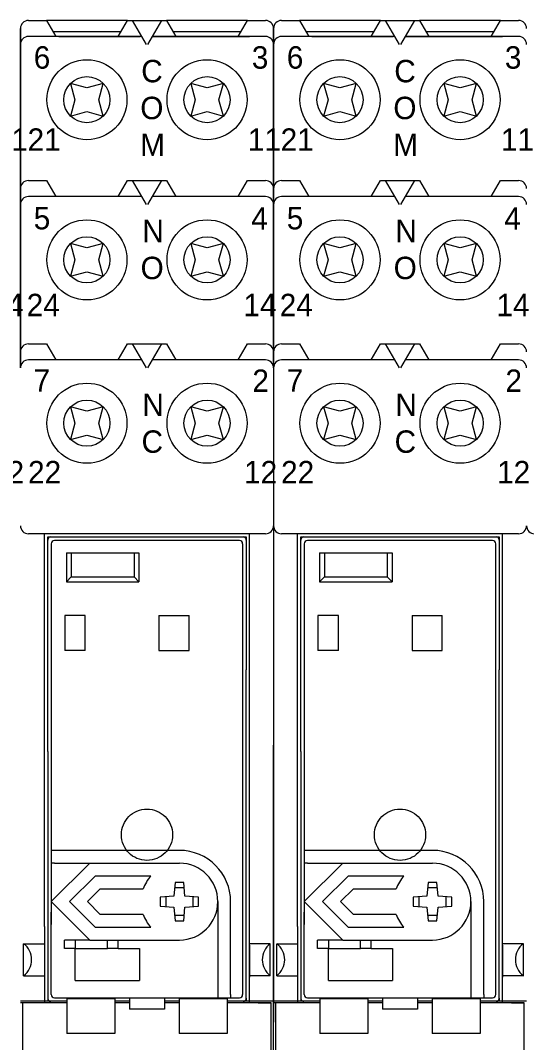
# Model space of a CAD drawing. Header units: millimetres. Extents: x -6000 to 26000, y -6000 to 26000.
# Drawn here: x 93.24 to 97.63, y -4977.31 to -4968.43 of the extents above; entities that cross this region are included whole.
import ezdxf

# ---------------------------------------------------------------- set-up
doc = ezdxf.new("R2010")
doc.units = ezdxf.units.MM
doc.header["$MEASUREMENT"] = 0
doc.linetypes.add('HIDDEN2', pattern=[2.38125, 1.5875, -0.79375])
doc.layers.add('Чертеж и Рисунок_Ном._пера__1', color=7, linetype='Continuous', lineweight=15)
doc.layers.add('Чертеж и Рисунок_Ном._пера__7', color=7, linetype='Continuous', lineweight=15)
doc.styles.add('СГЕНЕРИР_СТИЛЬ_2', font='')
doc.styles.get('СГЕНЕРИР_СТИЛЬ_2').set_extended_font_data('Arial')

msp = doc.modelspace()

# ---------------------------------------------------------------- linework, layer by layer
at = {"layer": 'Чертеж и Рисунок_Ном._пера__7', "color": 7, "linetype": 'Continuous', "lineweight": 15}
for p, q in [((93.2354, -4968.6409), (93.2354, -4968.5018)), ((93.2354, -4968.5018), (93.2354, -4968.6409)), ((93.305, -4968.4323), (93.4612, -4968.4323)), ((94.1643, -4968.4323), (93.4612, -4968.4323)), ((93.4612, -4968.4323), (93.5415, -4968.5714)), ((94.084, -4968.5714), (94.1643, -4968.4323)), ((94.1643, -4968.4323), (94.2091, -4968.4323)), ((94.1872, -4968.4323), (94.4815, -4968.4323)), ((94.2895, -4968.5714), (94.2091, -4968.4323)), ((94.3296, -4968.6409), (94.2091, -4968.4323)), ((94.2091, -4968.4323), (94.4595, -4968.4323)), ((94.4595, -4968.4323), (94.3391, -4968.6409)), ((94.4595, -4968.4323), (94.5044, -4968.4323)), ((95.2075, -4968.4323), (94.5044, -4968.4323)), ((94.5044, -4968.4323), (94.5847, -4968.5714)), ((95.1272, -4968.5714), (95.2075, -4968.4323)), ((95.2075, -4968.4323), (95.3637, -4968.4323)), ((95.4332, -4968.6409), (95.4332, -4968.5018)), ((95.4332, -4968.5018), (95.4332, -4968.6409)), ((95.5028, -4968.4323), (95.6589, -4968.4323)), ((96.362, -4968.4323), (95.6589, -4968.4323)), ((95.6589, -4968.4323), (95.7392, -4968.5714)), ((96.2817, -4968.5714), (96.362, -4968.4323)), ((96.362, -4968.4323), (96.4069, -4968.4323)), ((96.385, -4968.4323), (96.6792, -4968.4323)), ((96.4872, -4968.5714), (96.4069, -4968.4323)), ((96.5274, -4968.6409), (96.4069, -4968.4323)), ((96.4069, -4968.4323), (96.6573, -4968.4323)), ((96.6573, -4968.4323), (96.5368, -4968.6409)), ((96.6573, -4968.4323), (96.7022, -4968.4323)), ((97.4053, -4968.4323), (96.7022, -4968.4323)), ((96.7022, -4968.4323), (96.7825, -4968.5714)), ((97.325, -4968.5714), (97.4053, -4968.4323)), ((97.4053, -4968.4323), (97.5615, -4968.4323)), ((94.2895, -4968.5714), (93.305, -4968.5714)), ((93.5174, -4968.5296), (94.108, -4968.5296)), ((93.5693, -4968.5714), (94.2742, -4968.5714)), ((94.3792, -4968.5714), (95.2246, -4968.5714)), ((95.3637, -4968.5714), (94.3792, -4968.5714)), ((94.3944, -4968.5714), (95.2246, -4968.5714)), ((94.5606, -4968.5296), (95.1513, -4968.5296)), ((96.4872, -4968.5714), (95.5028, -4968.5714)), ((95.7151, -4968.5296), (96.3058, -4968.5296)), ((95.7671, -4968.5714), (96.472, -4968.5714)), ((96.577, -4968.5714), (97.4224, -4968.5714)), ((97.5615, -4968.5714), (96.577, -4968.5714)), ((96.5922, -4968.5714), (97.4224, -4968.5714)), ((96.7584, -4968.5296), (97.3491, -4968.5296)), ((93.2354, -4969.8928), (93.2354, -4968.6409)), ((93.2354, -4968.6409), (93.2354, -4969.8928)), ((95.4332, -4968.6409), (95.4332, -4974.7264)), ((95.4332, -4969.8928), (95.4332, -4968.6409)), ((95.4332, -4968.6409), (95.4332, -4974.7264)), ((95.4332, -4968.6409), (95.4332, -4969.8928)), ((93.6711, -4968.9792), (93.709, -4969.1208)), ((93.8127, -4969.0171), (93.6711, -4968.9792)), ((93.9543, -4968.9792), (93.8127, -4969.0171)), ((93.9164, -4969.1208), (93.9543, -4968.9792)), ((94.856, -4969.0171), (94.7143, -4968.9792)), ((94.7143, -4968.9792), (94.7523, -4969.1208)), ((94.9976, -4968.9792), (94.856, -4969.0171)), ((94.9596, -4969.1208), (94.9976, -4968.9792)), ((95.8688, -4968.9792), (95.9068, -4969.1208)), ((96.0105, -4969.0171), (95.8688, -4968.9792)), ((96.1521, -4968.9792), (96.0105, -4969.0171)), ((96.1142, -4969.1208), (96.1521, -4968.9792)), ((97.0537, -4969.0171), (96.9121, -4968.9792)), ((96.9121, -4968.9792), (96.9501, -4969.1208)), ((97.1954, -4968.9792), (97.0537, -4969.0171)), ((97.1574, -4969.1208), (97.1954, -4968.9792)), ((93.709, -4969.1208), (93.6711, -4969.2624)), ((93.9543, -4969.2624), (93.9164, -4969.1208)), ((94.7523, -4969.1208), (94.7143, -4969.2624)), ((94.9976, -4969.2624), (94.9596, -4969.1208)), ((95.9068, -4969.1208), (95.8688, -4969.2624)), ((96.1521, -4969.2624), (96.1142, -4969.1208)), ((96.9501, -4969.1208), (96.9121, -4969.2624)), ((97.1954, -4969.2624), (97.1574, -4969.1208)), ((93.6711, -4969.2624), (93.8127, -4969.2245)), ((93.8127, -4969.2245), (93.9543, -4969.2624)), ((94.7143, -4969.2624), (94.856, -4969.2245)), ((94.856, -4969.2245), (94.9976, -4969.2624)), ((95.8688, -4969.2624), (96.0105, -4969.2245)), ((96.0105, -4969.2245), (96.1521, -4969.2624)), ((96.9121, -4969.2624), (97.0537, -4969.2245)), ((97.0537, -4969.2245), (97.1954, -4969.2624)), ((93.305, -4969.8233), (93.4612, -4969.8233)), ((93.4612, -4969.8233), (93.5415, -4969.9624)), ((94.084, -4969.9624), (94.1643, -4969.8233)), ((94.1643, -4969.8233), (94.2091, -4969.8233)), ((94.3296, -4970.0319), (94.2091, -4969.8233)), ((94.2091, -4969.8233), (94.4595, -4969.8233)), ((94.4595, -4969.8233), (94.3391, -4970.0319)), ((94.4595, -4969.8233), (94.5044, -4969.8233)), ((94.5044, -4969.8233), (94.5847, -4969.9624)), ((95.1272, -4969.9624), (95.2075, -4969.8233)), ((95.2075, -4969.8233), (95.3637, -4969.8233)), ((95.5028, -4969.8233), (95.6589, -4969.8233)), ((95.6589, -4969.8233), (95.7392, -4969.9624)), ((96.2817, -4969.9624), (96.362, -4969.8233)), ((96.362, -4969.8233), (96.4069, -4969.8233)), ((96.5274, -4970.0319), (96.4069, -4969.8233)), ((96.4069, -4969.8233), (96.6573, -4969.8233)), ((96.6573, -4969.8233), (96.5368, -4970.0319)), ((96.6573, -4969.8233), (96.7022, -4969.8233)), ((96.7022, -4969.8233), (96.7825, -4969.9624)), ((97.325, -4969.9624), (97.4053, -4969.8233)), ((97.4053, -4969.8233), (97.5615, -4969.8233)), ((93.2354, -4970.0319), (93.2354, -4969.8928)), ((93.2354, -4969.8928), (93.2354, -4970.0319)), ((95.4332, -4970.0319), (95.4332, -4969.8928)), ((95.4332, -4969.8928), (95.4332, -4970.0319)), ((94.2895, -4969.9624), (93.305, -4969.9624)), ((95.3637, -4969.9624), (94.3792, -4969.9624)), ((96.4872, -4969.9624), (95.5028, -4969.9624)), ((97.5615, -4969.9624), (96.577, -4969.9624)), ((93.2354, -4971.3116), (93.2354, -4970.0319)), ((93.2354, -4970.0319), (93.2354, -4971.3116)), ((95.4332, -4971.3116), (95.4332, -4970.0319)), ((95.4332, -4970.0319), (95.4332, -4971.3116)), ((93.6711, -4970.3702), (93.709, -4970.5118)), ((93.8127, -4970.4081), (93.6711, -4970.3702)), ((93.9543, -4970.3702), (93.8127, -4970.4081)), ((93.9164, -4970.5118), (93.9543, -4970.3702)), ((94.7143, -4970.3702), (94.7523, -4970.5118)), ((94.856, -4970.4081), (94.7143, -4970.3702)), ((94.9976, -4970.3702), (94.856, -4970.4081)), ((94.9596, -4970.5118), (94.9976, -4970.3702)), ((95.8688, -4970.3702), (95.9068, -4970.5118)), ((96.0105, -4970.4081), (95.8688, -4970.3702)), ((96.1521, -4970.3702), (96.0105, -4970.4081)), ((96.1142, -4970.5118), (96.1521, -4970.3702)), ((96.9121, -4970.3702), (96.9501, -4970.5118)), ((97.0537, -4970.4081), (96.9121, -4970.3702)), ((97.1954, -4970.3702), (97.0537, -4970.4081)), ((97.1574, -4970.5118), (97.1954, -4970.3702)), ((93.709, -4970.5118), (93.6711, -4970.6534)), ((93.9543, -4970.6534), (93.9164, -4970.5118)), ((94.7523, -4970.5118), (94.7143, -4970.6534)), ((94.9976, -4970.6534), (94.9596, -4970.5118)), ((95.9068, -4970.5118), (95.8688, -4970.6534)), ((96.1521, -4970.6534), (96.1142, -4970.5118)), ((96.9501, -4970.5118), (96.9121, -4970.6534)), ((97.1954, -4970.6534), (97.1574, -4970.5118)), ((93.6711, -4970.6534), (93.8127, -4970.6155)), ((93.8127, -4970.6155), (93.9543, -4970.6534)), ((94.7143, -4970.6534), (94.856, -4970.6155)), ((94.856, -4970.6155), (94.9976, -4970.6534)), ((95.8688, -4970.6534), (96.0105, -4970.6155)), ((96.0105, -4970.6155), (96.1521, -4970.6534)), ((96.9121, -4970.6534), (97.0537, -4970.6155)), ((97.0537, -4970.6155), (97.1954, -4970.6534)), ((93.305, -4971.2421), (93.4612, -4971.2421)), ((93.4612, -4971.2421), (93.5415, -4971.3812)), ((94.084, -4971.3812), (94.1643, -4971.2421)), ((94.1643, -4971.2421), (94.2091, -4971.2421)), ((94.3296, -4971.4507), (94.2091, -4971.2421)), ((94.2091, -4971.2421), (94.4595, -4971.2421)), ((94.4595, -4971.2421), (94.3391, -4971.4507)), ((94.4595, -4971.2421), (94.5044, -4971.2421)), ((94.5044, -4971.2421), (94.5847, -4971.3812)), ((95.1272, -4971.3812), (95.2075, -4971.2421)), ((95.2075, -4971.2421), (95.3637, -4971.2421)), ((95.5028, -4971.2421), (95.6589, -4971.2421)), ((95.6589, -4971.2421), (95.7392, -4971.3812)), ((96.2817, -4971.3812), (96.362, -4971.2421)), ((96.362, -4971.2421), (96.4069, -4971.2421)), ((96.5274, -4971.4507), (96.4069, -4971.2421)), ((96.4069, -4971.2421), (96.6573, -4971.2421)), ((96.6573, -4971.2421), (96.5368, -4971.4507)), ((96.6573, -4971.2421), (96.7022, -4971.2421)), ((96.7022, -4971.2421), (96.7825, -4971.3812)), ((97.325, -4971.3812), (97.4053, -4971.2421)), ((97.4053, -4971.2421), (97.5615, -4971.2421)), ((93.2354, -4971.4507), (93.2354, -4971.3116)), ((93.2354, -4971.3116), (93.2354, -4971.4507)), ((95.4332, -4971.4507), (95.4332, -4971.3116)), ((95.4332, -4971.3116), (95.4332, -4971.4507)), ((94.2895, -4971.3812), (93.305, -4971.3812)), ((95.3637, -4971.3812), (94.3792, -4971.3812)), ((96.4872, -4971.3812), (95.5028, -4971.3812)), ((97.5615, -4971.3812), (96.577, -4971.3812)), ((93.6711, -4971.789), (93.709, -4971.9306)), ((93.8127, -4971.8269), (93.6711, -4971.789)), ((93.9543, -4971.789), (93.8127, -4971.8269)), ((93.9164, -4971.9306), (93.9543, -4971.789)), ((94.856, -4971.8269), (94.7143, -4971.789)), ((94.7143, -4971.789), (94.7523, -4971.9306)), ((94.9976, -4971.789), (94.856, -4971.8269)), ((94.9596, -4971.9306), (94.9976, -4971.789)), ((95.8688, -4971.789), (95.9068, -4971.9306)), ((96.0105, -4971.8269), (95.8688, -4971.789)), ((96.1521, -4971.789), (96.0105, -4971.8269)), ((96.1142, -4971.9306), (96.1521, -4971.789)), ((97.0537, -4971.8269), (96.9121, -4971.789)), ((96.9121, -4971.789), (96.9501, -4971.9306)), ((97.1954, -4971.789), (97.0537, -4971.8269)), ((97.1574, -4971.9306), (97.1954, -4971.789)), ((93.709, -4971.9306), (93.6711, -4972.0723)), ((93.9543, -4972.0723), (93.9164, -4971.9306)), ((94.7523, -4971.9306), (94.7143, -4972.0723)), ((94.9976, -4972.0723), (94.9596, -4971.9306)), ((95.9068, -4971.9306), (95.8688, -4972.0723)), ((96.1521, -4972.0723), (96.1142, -4971.9306)), ((96.9501, -4971.9306), (96.9121, -4972.0723)), ((97.1954, -4972.0723), (97.1574, -4971.9306)), ((93.6711, -4972.0723), (93.8127, -4972.0343)), ((93.8127, -4972.0343), (93.9543, -4972.0723)), ((94.7143, -4972.0723), (94.856, -4972.0343)), ((94.856, -4972.0343), (94.9976, -4972.0723)), ((95.8688, -4972.0723), (96.0105, -4972.0343)), ((96.0105, -4972.0343), (96.1521, -4972.0723)), ((96.9121, -4972.0723), (97.0537, -4972.0343)), ((97.0537, -4972.0343), (97.1954, -4972.0723)), ((95.3637, -4972.8904), (93.305, -4972.8904)), ((93.4441, -4976.3016), (93.4441, -4972.8904)), ((93.4719, -4972.9461), (93.4719, -4972.9182)), ((93.4719, -4972.9182), (95.1968, -4972.9182)), ((93.4719, -4973.6276), (93.4719, -4972.9461)), ((95.1376, -4972.9495), (93.531, -4972.9495)), ((95.1689, -4972.9182), (95.1968, -4972.9182)), ((95.1967, -4972.9182), (95.1967, -4972.9461)), ((95.1968, -4972.9182), (95.1968, -4974.0728)), ((95.2246, -4976.966), (95.2246, -4972.8904)), ((97.5615, -4972.8904), (95.5028, -4972.8904)), ((95.6419, -4976.3016), (95.6419, -4972.8904)), ((95.6697, -4972.9461), (95.6697, -4972.9182)), ((95.6697, -4972.9182), (97.3945, -4972.9182)), ((95.6697, -4973.6276), (95.6697, -4972.9461)), ((97.3354, -4972.9495), (95.7288, -4972.9495)), ((97.3667, -4972.9182), (97.3945, -4972.9182)), ((97.3945, -4972.9182), (97.3945, -4972.9461)), ((97.3945, -4972.9182), (97.3945, -4974.0728)), ((97.4224, -4976.966), (97.4224, -4972.8904)), ((93.5032, -4972.9774), (93.5032, -4975.6411)), ((95.1655, -4976.893), (95.1655, -4972.9774)), ((95.701, -4972.9774), (95.701, -4975.6411)), ((97.3632, -4976.893), (97.3632, -4972.9774)), ((93.6354, -4973.0573), (94.2648, -4973.0573)), ((93.6354, -4973.0573), (93.6354, -4973.3077)), ((93.6771, -4973.0573), (93.6771, -4973.266)), ((94.2231, -4973.0573), (94.2231, -4973.266)), ((94.2648, -4973.0573), (94.2648, -4973.3077)), ((95.8331, -4973.0573), (96.4626, -4973.0573)), ((95.8331, -4973.0573), (95.8331, -4973.3077)), ((95.8749, -4973.0573), (95.8749, -4973.266)), ((96.4208, -4973.0573), (96.4208, -4973.266)), ((96.4626, -4973.0573), (96.4626, -4973.3077)), ((93.6354, -4973.3077), (93.6771, -4973.266)), ((93.6354, -4973.3077), (94.2648, -4973.3077)), ((93.6771, -4973.266), (94.2231, -4973.266)), ((94.2648, -4973.3077), (94.2231, -4973.266)), ((95.8331, -4973.3077), (95.8749, -4973.266)), ((95.8331, -4973.3077), (96.4626, -4973.3077)), ((95.8749, -4973.266), (96.4208, -4973.266)), ((96.4626, -4973.3077), (96.4208, -4973.266)), ((93.4719, -4974.0728), (93.4719, -4973.6276)), ((93.7988, -4973.5998), (93.6214, -4973.5998)), ((93.6214, -4973.5998), (93.6214, -4973.9058)), ((93.7988, -4973.9058), (93.7988, -4973.5998)), ((94.4387, -4973.5998), (94.6995, -4973.5998)), ((94.4387, -4973.5998), (94.4387, -4973.9058)), ((94.6995, -4973.9058), (94.6995, -4973.5998)), ((95.6697, -4974.0728), (95.6697, -4973.6276)), ((95.9966, -4973.5998), (95.8192, -4973.5998)), ((95.8192, -4973.5998), (95.8192, -4973.9058)), ((95.9966, -4973.9058), (95.9966, -4973.5998)), ((96.6364, -4973.5998), (96.8973, -4973.5998)), ((96.6364, -4973.5998), (96.6364, -4973.9058)), ((96.8973, -4973.9058), (96.8973, -4973.5998)), ((93.503, -4973.6972), (93.503, -4976.2845)), ((95.1657, -4976.2845), (95.1657, -4973.6972)), ((95.7008, -4973.6972), (95.7008, -4976.2845)), ((97.3635, -4976.2845), (97.3635, -4973.6972)), ((93.7988, -4973.9058), (93.6214, -4973.9058)), ((94.4387, -4973.9058), (94.6995, -4973.9058)), ((95.9966, -4973.9058), (95.8192, -4973.9058)), ((96.6364, -4973.9058), (96.8973, -4973.9058)), ((93.4719, -4974.7822), (93.4719, -4974.0728)), ((95.1968, -4976.9243), (95.1968, -4974.0728)), ((95.6697, -4974.7822), (95.6697, -4974.0728)), ((97.3945, -4976.9243), (97.3945, -4974.0728)), ((95.4332, -4978.371), (95.4332, -4974.7264)), ((95.4332, -4974.7264), (95.4332, -4976.9939)), ((93.4719, -4974.7822), (93.4719, -4976.9521)), ((95.6697, -4974.7822), (95.6697, -4976.9521)), ((93.531, -4975.6411), (93.5032, -4975.6411)), ((93.5032, -4975.6411), (93.5032, -4975.7524)), ((94.616, -4975.6411), (93.531, -4975.6411)), ((95.7288, -4975.6411), (95.701, -4975.6411)), ((95.701, -4975.6411), (95.701, -4975.7524)), ((96.8138, -4975.6411), (95.7288, -4975.6411)), ((93.531, -4975.7524), (93.5032, -4975.7524)), ((93.5032, -4975.7524), (93.5032, -4976.0862)), ((93.5032, -4976.0862), (93.837, -4975.7524)), ((93.531, -4975.7524), (94.616, -4975.7524)), ((95.7288, -4975.7524), (95.701, -4975.7524)), ((95.701, -4975.7524), (95.701, -4976.0862)), ((95.701, -4976.0862), (96.0348, -4975.7524)), ((95.7288, -4975.7524), (96.8138, -4975.7524)), ((93.8831, -4975.8637), (93.6606, -4976.0862)), ((94.3672, -4975.8637), (93.8831, -4975.8637)), ((96.0809, -4975.8637), (95.8584, -4976.0862)), ((96.565, -4975.8637), (96.0809, -4975.8637)), ((94.5778, -4975.9193), (94.5674, -4976.0376)), ((94.6585, -4975.9678), (94.5735, -4975.9678)), ((94.6543, -4975.9193), (94.5778, -4975.9193)), ((94.6646, -4976.0376), (94.6543, -4975.9193)), ((96.7755, -4975.9193), (96.7652, -4976.0376)), ((96.8563, -4975.9678), (96.7713, -4975.9678)), ((96.852, -4975.9193), (96.7755, -4975.9193)), ((96.8624, -4976.0376), (96.852, -4975.9193)), ((93.818, -4976.0862), (93.9292, -4975.975)), ((93.9292, -4975.975), (94.3013, -4975.975)), ((94.5674, -4976.0376), (94.4491, -4976.048)), ((94.4491, -4976.048), (94.4491, -4976.1245)), ((94.4975, -4976.0437), (94.4975, -4976.1287)), ((94.7829, -4976.048), (94.6646, -4976.0376)), ((94.7345, -4976.1287), (94.7345, -4976.0437)), ((94.7829, -4976.1245), (94.7829, -4976.048)), ((96.0157, -4976.0862), (96.127, -4975.975)), ((96.127, -4975.975), (96.499, -4975.975)), ((96.7652, -4976.0376), (96.6469, -4976.048)), ((96.6469, -4976.048), (96.6469, -4976.1245)), ((96.6953, -4976.0437), (96.6953, -4976.1287)), ((96.9807, -4976.048), (96.8624, -4976.0376)), ((96.9323, -4976.1287), (96.9323, -4976.0437)), ((96.9807, -4976.1245), (96.9807, -4976.048)), ((93.5032, -4976.0862), (93.5032, -4976.1765)), ((93.5032, -4976.0862), (93.837, -4976.4201)), ((93.6606, -4976.0862), (93.8831, -4976.3088)), ((93.9292, -4976.1975), (93.818, -4976.0862)), ((94.4491, -4976.1245), (94.5674, -4976.1348)), ((94.5674, -4976.1348), (94.5778, -4976.2532)), ((94.6543, -4976.2532), (94.6646, -4976.1348)), ((94.6646, -4976.1348), (94.7829, -4976.1245)), ((94.9498, -4976.0862), (94.9498, -4976.893)), ((95.0611, -4976.893), (95.0611, -4976.0862)), ((95.701, -4976.0862), (95.701, -4976.1765)), ((95.701, -4976.0862), (96.0348, -4976.4201)), ((95.8584, -4976.0862), (96.0809, -4976.3088)), ((96.127, -4976.1975), (96.0157, -4976.0862)), ((96.6469, -4976.1245), (96.7652, -4976.1348)), ((96.7652, -4976.1348), (96.7755, -4976.2532)), ((96.852, -4976.2532), (96.8624, -4976.1348)), ((96.8624, -4976.1348), (96.9807, -4976.1245)), ((97.1476, -4976.0862), (97.1476, -4976.893)), ((97.2589, -4976.893), (97.2589, -4976.0862)), ((93.5032, -4976.893), (93.5032, -4976.1765)), ((94.3013, -4976.1975), (93.9292, -4976.1975)), ((94.5735, -4976.2047), (94.6585, -4976.2047)), ((95.701, -4976.893), (95.701, -4976.1765)), ((96.499, -4976.1975), (96.127, -4976.1975)), ((96.7713, -4976.2047), (96.8563, -4976.2047)), ((93.4441, -4976.3016), (93.4441, -4976.966)), ((93.8831, -4976.3088), (94.3672, -4976.3088)), ((94.5778, -4976.2532), (94.6543, -4976.2532)), ((95.6419, -4976.3016), (95.6419, -4976.966)), ((96.0809, -4976.3088), (96.565, -4976.3088)), ((96.7755, -4976.2532), (96.852, -4976.2532)), ((93.2633, -4976.7296), (93.2633, -4976.4514)), ((93.2633, -4976.4514), (93.4441, -4976.4514)), ((93.7119, -4976.4201), (93.6187, -4976.4201)), ((93.6187, -4976.4931), (93.6187, -4976.4201)), ((93.7119, -4976.4931), (93.6187, -4976.4931)), ((93.7119, -4976.4201), (93.7119, -4976.4931)), ((93.837, -4976.4201), (93.7119, -4976.4201)), ((93.7119, -4976.4931), (93.9901, -4976.4931)), ((93.7119, -4976.7713), (93.7119, -4976.4931)), ((93.837, -4976.4201), (94.616, -4976.4201)), ((93.9901, -4976.4931), (93.9901, -4976.4201)), ((94.0832, -4976.4931), (93.9901, -4976.4931)), ((94.0832, -4976.4931), (94.0832, -4976.4201)), ((94.0832, -4976.4931), (94.191, -4976.4931)), ((94.191, -4976.4931), (94.2683, -4976.4931)), ((94.2683, -4976.4931), (94.2683, -4976.7713)), ((95.4054, -4976.4514), (95.2246, -4976.4514)), ((95.2246, -4976.4653), (95.2246, -4976.7435)), ((95.4054, -4976.7296), (95.4054, -4976.4514)), ((95.461, -4976.7296), (95.461, -4976.4514)), ((95.461, -4976.4514), (95.6419, -4976.4514)), ((95.9096, -4976.4201), (95.8165, -4976.4201)), ((95.8165, -4976.4931), (95.8165, -4976.4201)), ((95.9096, -4976.4931), (95.8165, -4976.4931)), ((95.9096, -4976.4201), (95.9096, -4976.4931)), ((96.0348, -4976.4201), (95.9096, -4976.4201)), ((95.9096, -4976.4931), (96.1878, -4976.4931)), ((95.9096, -4976.7713), (95.9096, -4976.4931)), ((96.0348, -4976.4201), (96.8138, -4976.4201)), ((96.1878, -4976.4931), (96.1878, -4976.4201)), ((96.281, -4976.4931), (96.1878, -4976.4931)), ((96.281, -4976.4931), (96.281, -4976.4201)), ((96.281, -4976.4931), (96.3888, -4976.4931)), ((96.3888, -4976.4931), (96.466, -4976.4931)), ((96.466, -4976.4931), (96.466, -4976.7713)), ((97.6032, -4976.4514), (97.4224, -4976.4514)), ((97.4224, -4976.4653), (97.4224, -4976.7435)), ((97.6032, -4976.7296), (97.6032, -4976.4514)), ((93.2633, -4976.7296), (93.4441, -4976.7296)), ((93.7119, -4976.7713), (94.2655, -4976.7713)), ((94.2655, -4976.7713), (94.2683, -4976.7713)), ((95.4054, -4976.7296), (95.2246, -4976.7296)), ((95.461, -4976.7296), (95.6419, -4976.7296)), ((95.9096, -4976.7713), (96.4633, -4976.7713)), ((96.4633, -4976.7713), (96.466, -4976.7713)), ((97.6032, -4976.7296), (97.4224, -4976.7296)), ((95.4332, -4976.8548), (95.4332, -4976.9939)), ((93.531, -4976.9208), (94.3056, -4976.9208)), ((93.6388, -4976.9291), (93.6388, -4977.2303)), ((94.0561, -4976.9291), (93.6388, -4976.9291)), ((94.0561, -4976.9291), (94.0561, -4977.2303)), ((94.1813, -4976.9242), (94.1813, -4977.0217)), ((94.4873, -4976.9242), (94.1813, -4976.9242)), ((94.3056, -4976.9208), (94.9498, -4976.9208)), ((94.4873, -4976.9242), (94.4873, -4977.0217)), ((95.0298, -4976.9291), (94.6125, -4976.9291)), ((94.6125, -4976.9291), (94.6125, -4977.2303)), ((94.9498, -4976.893), (94.9498, -4976.9208)), ((94.9498, -4976.9208), (95.0611, -4976.9208)), ((95.0298, -4976.9291), (95.0298, -4977.2303)), ((95.0611, -4976.893), (95.0611, -4976.9208)), ((95.0611, -4976.9208), (95.1376, -4976.9208)), ((95.1968, -4976.9243), (95.1968, -4976.9521)), ((95.7288, -4976.9208), (96.5034, -4976.9208)), ((95.8366, -4976.9291), (95.8366, -4977.2303)), ((96.2539, -4976.9291), (95.8366, -4976.9291)), ((96.2539, -4976.9291), (96.2539, -4977.2303)), ((96.3791, -4976.9242), (96.3791, -4977.0217)), ((96.6851, -4976.9242), (96.3791, -4976.9242)), ((96.5034, -4976.9208), (97.1476, -4976.9208)), ((96.6851, -4976.9242), (96.6851, -4977.0217)), ((97.2276, -4976.9291), (96.8103, -4976.9291)), ((96.8103, -4976.9291), (96.8103, -4977.2303)), ((97.1476, -4976.893), (97.1476, -4976.9208)), ((97.1476, -4976.9208), (97.2589, -4976.9208)), ((97.2276, -4976.9291), (97.2276, -4977.2303)), ((97.2589, -4976.893), (97.2589, -4976.9208)), ((97.2589, -4976.9208), (97.3354, -4976.9208)), ((97.3945, -4976.9243), (97.3945, -4976.9521)), ((93.6388, -4976.9521), (93.2354, -4976.9521)), ((93.6388, -4976.966), (93.2354, -4976.966)), ((93.3676, -4976.966), (93.2563, -4976.966)), ((93.2563, -4977.5224), (93.2563, -4976.966)), ((93.6388, -4976.966), (93.3676, -4976.966)), ((93.6388, -4976.9521), (93.4719, -4976.9521)), ((94.1813, -4976.9521), (94.0561, -4976.9521)), ((94.1813, -4976.966), (94.0561, -4976.966)), ((94.1813, -4976.966), (94.0561, -4976.966)), ((94.4873, -4977.0217), (94.1813, -4977.0217)), ((94.6125, -4976.9521), (94.4873, -4976.9521)), ((94.6125, -4976.9521), (94.4873, -4976.9521)), ((94.6125, -4976.966), (94.4873, -4976.966)), ((94.6125, -4976.966), (94.4873, -4976.966)), ((95.1968, -4976.9521), (95.0298, -4976.9521)), ((95.4332, -4976.9521), (95.0298, -4976.9521)), ((95.4124, -4976.966), (95.0298, -4976.966)), ((95.3011, -4976.966), (95.0298, -4976.966)), ((95.3011, -4976.966), (95.4124, -4976.966)), ((95.4124, -4977.5224), (95.4124, -4976.966)), ((95.8366, -4976.9521), (95.4332, -4976.9521)), ((95.8366, -4976.966), (95.4332, -4976.966)), ((95.4332, -4976.9939), (95.4332, -4977.133)), ((95.4332, -4976.9939), (95.4332, -4977.133)), ((95.5654, -4976.966), (95.4541, -4976.966)), ((95.4541, -4977.5224), (95.4541, -4976.966)), ((95.8366, -4976.966), (95.5654, -4976.966)), ((95.8366, -4976.9521), (95.6697, -4976.9521)), ((96.3791, -4976.9521), (96.2539, -4976.9521)), ((96.3791, -4976.966), (96.2539, -4976.966)), ((96.3791, -4976.966), (96.2539, -4976.966)), ((96.6851, -4977.0217), (96.3791, -4977.0217)), ((96.8103, -4976.9521), (96.6851, -4976.9521)), ((96.8103, -4976.9521), (96.6851, -4976.9521)), ((96.8103, -4976.966), (96.6851, -4976.966)), ((96.8103, -4976.966), (96.6851, -4976.966)), ((97.3945, -4976.9521), (97.2276, -4976.9521)), ((97.631, -4976.9521), (97.2276, -4976.9521)), ((97.6101, -4976.966), (97.2276, -4976.966)), ((97.4989, -4976.966), (97.2276, -4976.966)), ((97.4989, -4976.966), (97.6101, -4976.966)), ((97.6101, -4977.5224), (97.6101, -4976.966)), ((95.4332, -4978.371), (95.4332, -4977.0495)), ((94.0561, -4977.2303), (93.6388, -4977.2303)), ((95.0298, -4977.2303), (94.6125, -4977.2303)), ((96.2539, -4977.2303), (95.8366, -4977.2303)), ((97.2276, -4977.2303), (96.8103, -4977.2303))]:
    msp.add_line(p, q, dxfattribs=at)
for centre, radius in [((93.8127, -4969.1208), 0.3477), ((94.856, -4969.1208), 0.3477), ((96.0105, -4969.1208), 0.3477), ((97.0537, -4969.1208), 0.3477), ((93.8127, -4969.1208), 0.2003), ((94.856, -4969.1208), 0.2003), ((96.0105, -4969.1208), 0.2003), ((97.0537, -4969.1208), 0.2003), ((93.8127, -4970.5118), 0.3477), ((94.856, -4970.5118), 0.3477), ((96.0105, -4970.5118), 0.3477), ((97.0537, -4970.5118), 0.3477), ((93.8127, -4970.5118), 0.2003), ((94.856, -4970.5118), 0.2003), ((96.0105, -4970.5118), 0.2003), ((97.0537, -4970.5118), 0.2003), ((93.8127, -4971.9306), 0.3477), ((94.856, -4971.9306), 0.3477), ((96.0105, -4971.9306), 0.3477), ((97.0537, -4971.9306), 0.3477), ((93.8127, -4971.9306), 0.2003), ((94.856, -4971.9306), 0.2003), ((96.0105, -4971.9306), 0.2003), ((97.0537, -4971.9306), 0.2003)]:
    msp.add_circle(centre, radius, dxfattribs=at)
at = {"layer": 'Чертеж и Рисунок_Ном._пера__7', "color": 7, "linetype": 'HIDDEN2', "lineweight": 15}
for centre in [(94.3343, -4975.5055), (96.5321, -4975.5055)]:
    msp.add_circle(centre, 0.2226, dxfattribs=at)
at = {"layer": 'Чертеж и Рисунок_Ном._пера__7', "color": 7, "linetype": 'Continuous', "lineweight": 15}
for centre, radius, start, end in [((93.305, -4968.5018), 0.0695, 90, 180), ((95.3637, -4968.5018), 0.0695, 0, 90), ((95.5028, -4968.5018), 0.0695, 90, 180), ((97.5615, -4968.5018), 0.0695, 0, 90), ((93.305, -4968.6409), 0.0695, 90, 180), ((95.3637, -4968.6409), 0.0695, 0, 90), ((95.5028, -4968.6409), 0.0695, 90, 180), ((97.5615, -4968.6409), 0.0695, 0, 90), ((93.305, -4969.8928), 0.0695, 90, 180), ((95.3637, -4969.8928), 0.0695, 0, 90), ((95.5028, -4969.8928), 0.0695, 90, 180), ((97.5615, -4969.8928), 0.0695, 0, 90), ((93.305, -4970.0319), 0.0695, 90, 180), ((95.3637, -4970.0319), 0.0695, 0, 90), ((95.5028, -4970.0319), 0.0695, 90, 180), ((97.5615, -4970.0319), 0.0695, 0, 90), ((93.305, -4971.3116), 0.0695, 90, 180), ((95.3637, -4971.3116), 0.0695, 0, 90), ((95.5028, -4971.3116), 0.0695, 90, 180), ((97.5615, -4971.3116), 0.0695, 0, 90), ((93.305, -4971.4507), 0.0695, 90, 180), ((95.3637, -4971.4507), 0.0695, 0, 90), ((95.5028, -4971.4507), 0.0695, 90, 180), ((97.5615, -4971.4507), 0.0695, 0, 90), ((93.305, -4972.8209), 0.0695, 180, 270), ((95.3637, -4972.8209), 0.0695, 270, 0), ((95.5028, -4972.8209), 0.0695, 180, 270), ((97.5615, -4972.8209), 0.0695, 270, 0), ((97.7006, -4972.8209), 0.0695, 180, 270), ((93.4997, -4972.9461), 0.0278, 89.9991, 180.0009), ((93.531, -4972.9774), 0.0278, 90, 180), ((95.1376, -4972.9774), 0.0278, 0, 90), ((95.1689, -4972.9461), 0.0278, 359.9991, 90.0009), ((95.6975, -4972.9461), 0.0278, 89.9991, 180.0009), ((95.7288, -4972.9774), 0.0278, 90, 180), ((97.3354, -4972.9774), 0.0278, 0, 90), ((97.3667, -4972.9461), 0.0278, 359.9991, 90.0009), ((94.616, -4976.0862), 0.4451, 0, 90), ((96.8138, -4976.0862), 0.4451, 0, 90), ((94.616, -4976.0862), 0.3338, 0, 90), ((96.8138, -4976.0862), 0.3338, 0, 90), ((94.616, -4976.0862), 0.3338, 138.18969, 160.52878), ((96.8138, -4976.0862), 0.3338, 138.18969, 160.52878), ((94.616, -4976.0862), 0.3338, 270, 0), ((96.8138, -4976.0862), 0.3338, 270, 0), ((94.616, -4976.0862), 0.3338, 199.47122, 221.81031), ((96.8138, -4976.0862), 0.3338, 199.47122, 221.81031), ((93.1589, -4976.5905), 0.1739, 306.8699, 53.1301), ((95.5097, -4976.5905), 0.1739, 126.8699, 233.1301), ((95.3567, -4976.5905), 0.1739, 306.8699, 53.1301), ((97.7075, -4976.5905), 0.1739, 126.8699, 233.1301), ((93.4997, -4976.9243), 0.0278, 179.9991, 270.0009), ((93.531, -4976.893), 0.0278, 180, 270), ((95.1376, -4976.893), 0.0278, 270, 0), ((95.1689, -4976.9243), 0.0278, 269.9991, 0.0009), ((95.6975, -4976.9243), 0.0278, 179.9991, 270.0009), ((95.7288, -4976.893), 0.0278, 180, 270), ((97.3354, -4976.893), 0.0278, 270, 0), ((97.3667, -4976.9243), 0.0278, 269.9991, 0.0009)]:
    msp.add_arc(centre, radius, start, end, dxfattribs=at)

# ---------------------------------------------------------------- texts
at = {"layer": 'Чертеж и Рисунок_Ном._пера__1', "color": 7, "linetype": 'Continuous', "lineweight": 15, "char_height": 0.19474, "attachment_point": 7, "style": 'СГЕНЕРИР_СТИЛЬ_2'}
for s, insert in [('\\A1;{\\W0.950000x;\\pql;\\fArial|b0|i0|c204|p38;6}', (93.3509, -4968.8538)), ('\\A1;{\\W0.950000x;\\pql;\\fArial|b0|i0|c204|p38;3}', (95.245, -4968.8539)), ('\\A1;{\\W0.950000x;\\pql;\\fArial|b0|i0|c204|p38;6}', (95.5487, -4968.8538)), ('\\A1;{\\W0.950000x;\\pql;\\fArial|b0|i0|c204|p38;3}', (97.4427, -4968.8539)), ('\\A1;{\\W0.950000x;\\pql;\\fArial|b0|i0|c204|p38;C}', (94.2843, -4968.9725)), ('\\A1;{\\W0.950000x;\\pql;\\fArial|b0|i0|c204|p38;C}', (96.4821, -4968.9725)), ('\\A1;{\\W0.950000x;\\pql;\\fArial|b0|i0|c204|p38;O}', (94.2762, -4969.2925)), ('\\A1;{\\W0.950000x;\\pql;\\fArial|b0|i0|c204|p38;O}', (96.474, -4969.2925)), ('\\A1;{\\W0.950000x;\\pql;\\fArial|b0|i0|c204|p38;11}', (93.0129, -4969.5646)), ('\\A1;{\\W0.950000x;\\pql;\\fArial|b0|i0|c204|p38;21}', (93.2974, -4969.5646)), ('\\A1;{\\W0.950000x;\\pql;\\fArial|b0|i0|c204|p38;11}', (95.2107, -4969.5646)), ('\\A1;{\\W0.950000x;\\pql;\\fArial|b0|i0|c204|p38;21}', (95.4952, -4969.5646)), ('\\A1;{\\W0.950000x;\\pql;\\fArial|b0|i0|c204|p38;11}', (97.4085, -4969.5646)), ('\\A1;{\\W0.950000x;\\pql;\\fArial|b0|i0|c204|p38;M}', (94.2756, -4969.6091)), ('\\A1;{\\W0.950000x;\\pql;\\fArial|b0|i0|c204|p38;M}', (96.4733, -4969.6091)), ('\\A1;{\\W0.950000x;\\pql;\\fArial|b0|i0|c204|p38;5}', (93.3505, -4970.2498)), ('\\A1;{\\W0.950000x;\\pql;\\fArial|b0|i0|c204|p38;4}', (95.2398, -4970.2496)), ('\\A1;{\\W0.950000x;\\pql;\\fArial|b0|i0|c204|p38;5}', (95.5482, -4970.2498)), ('\\A1;{\\W0.950000x;\\pql;\\fArial|b0|i0|c204|p38;4}', (97.4376, -4970.2496)), ('\\A1;{\\W0.950000x;\\pql;\\fArial|b0|i0|c204|p38;N}', (94.2938, -4970.3589)), ('\\A1;{\\W0.950000x;\\pql;\\fArial|b0|i0|c204|p38;N}', (96.4916, -4970.3589)), ('\\A1;{\\W0.950000x;\\pql;\\fArial|b0|i0|c204|p38;O}', (94.279, -4970.6821)), ('\\A1;{\\W0.950000x;\\pql;\\fArial|b0|i0|c204|p38;O}', (96.4768, -4970.6821)), ('\\A1;{\\W0.950000x;\\pql;\\fArial|b0|i0|c204|p38;14}', (92.974, -4971.0013)), ('\\A1;{\\W0.950000x;\\pql;\\fArial|b0|i0|c204|p38;24}', (93.2897, -4971.0013)), ('\\A1;{\\W0.950000x;\\pql;\\fArial|b0|i0|c204|p38;14}', (95.1718, -4971.0013)), ('\\A1;{\\W0.950000x;\\pql;\\fArial|b0|i0|c204|p38;24}', (95.4875, -4971.0013)), ('\\A1;{\\W0.950000x;\\pql;\\fArial|b0|i0|c204|p38;14}', (97.3696, -4971.0013)), ('\\A1;{\\W0.950000x;\\pql;\\fArial|b0|i0|c204|p38;7}', (93.3498, -4971.6574)), ('\\A1;{\\W0.950000x;\\pql;\\fArial|b0|i0|c204|p38;2}', (95.2498, -4971.659)), ('\\A1;{\\W0.950000x;\\pql;\\fArial|b0|i0|c204|p38;7}', (95.5475, -4971.6574)), ('\\A1;{\\W0.950000x;\\pql;\\fArial|b0|i0|c204|p38;2}', (97.4476, -4971.659)), ('\\A1;{\\W0.950000x;\\pql;\\fArial|b0|i0|c204|p38;N}', (94.2938, -4971.8675)), ('\\A1;{\\W0.950000x;\\pql;\\fArial|b0|i0|c204|p38;N}', (96.4916, -4971.8675)), ('\\A1;{\\W0.950000x;\\pql;\\fArial|b0|i0|c204|p38;C}', (94.2871, -4972.1906)), ('\\A1;{\\W0.950000x;\\pql;\\fArial|b0|i0|c204|p38;C}', (96.4849, -4972.1906)), ('\\A1;{\\W0.950000x;\\pql;\\fArial|b0|i0|c204|p38;12}', (92.9798, -4972.4533)), ('\\A1;{\\W0.950000x;\\pql;\\fArial|b0|i0|c204|p38;22}', (93.3015, -4972.4533)), ('\\A1;{\\W0.950000x;\\pql;\\fArial|b0|i0|c204|p38;12}', (95.1776, -4972.4533)), ('\\A1;{\\W0.950000x;\\pql;\\fArial|b0|i0|c204|p38;22}', (95.4992, -4972.4533)), ('\\A1;{\\W0.950000x;\\pql;\\fArial|b0|i0|c204|p38;12}', (97.3753, -4972.4533))]:
    msp.add_mtext(s, dxfattribs=dict(at, insert=insert))

doc.saveas('drawing.dxf')
